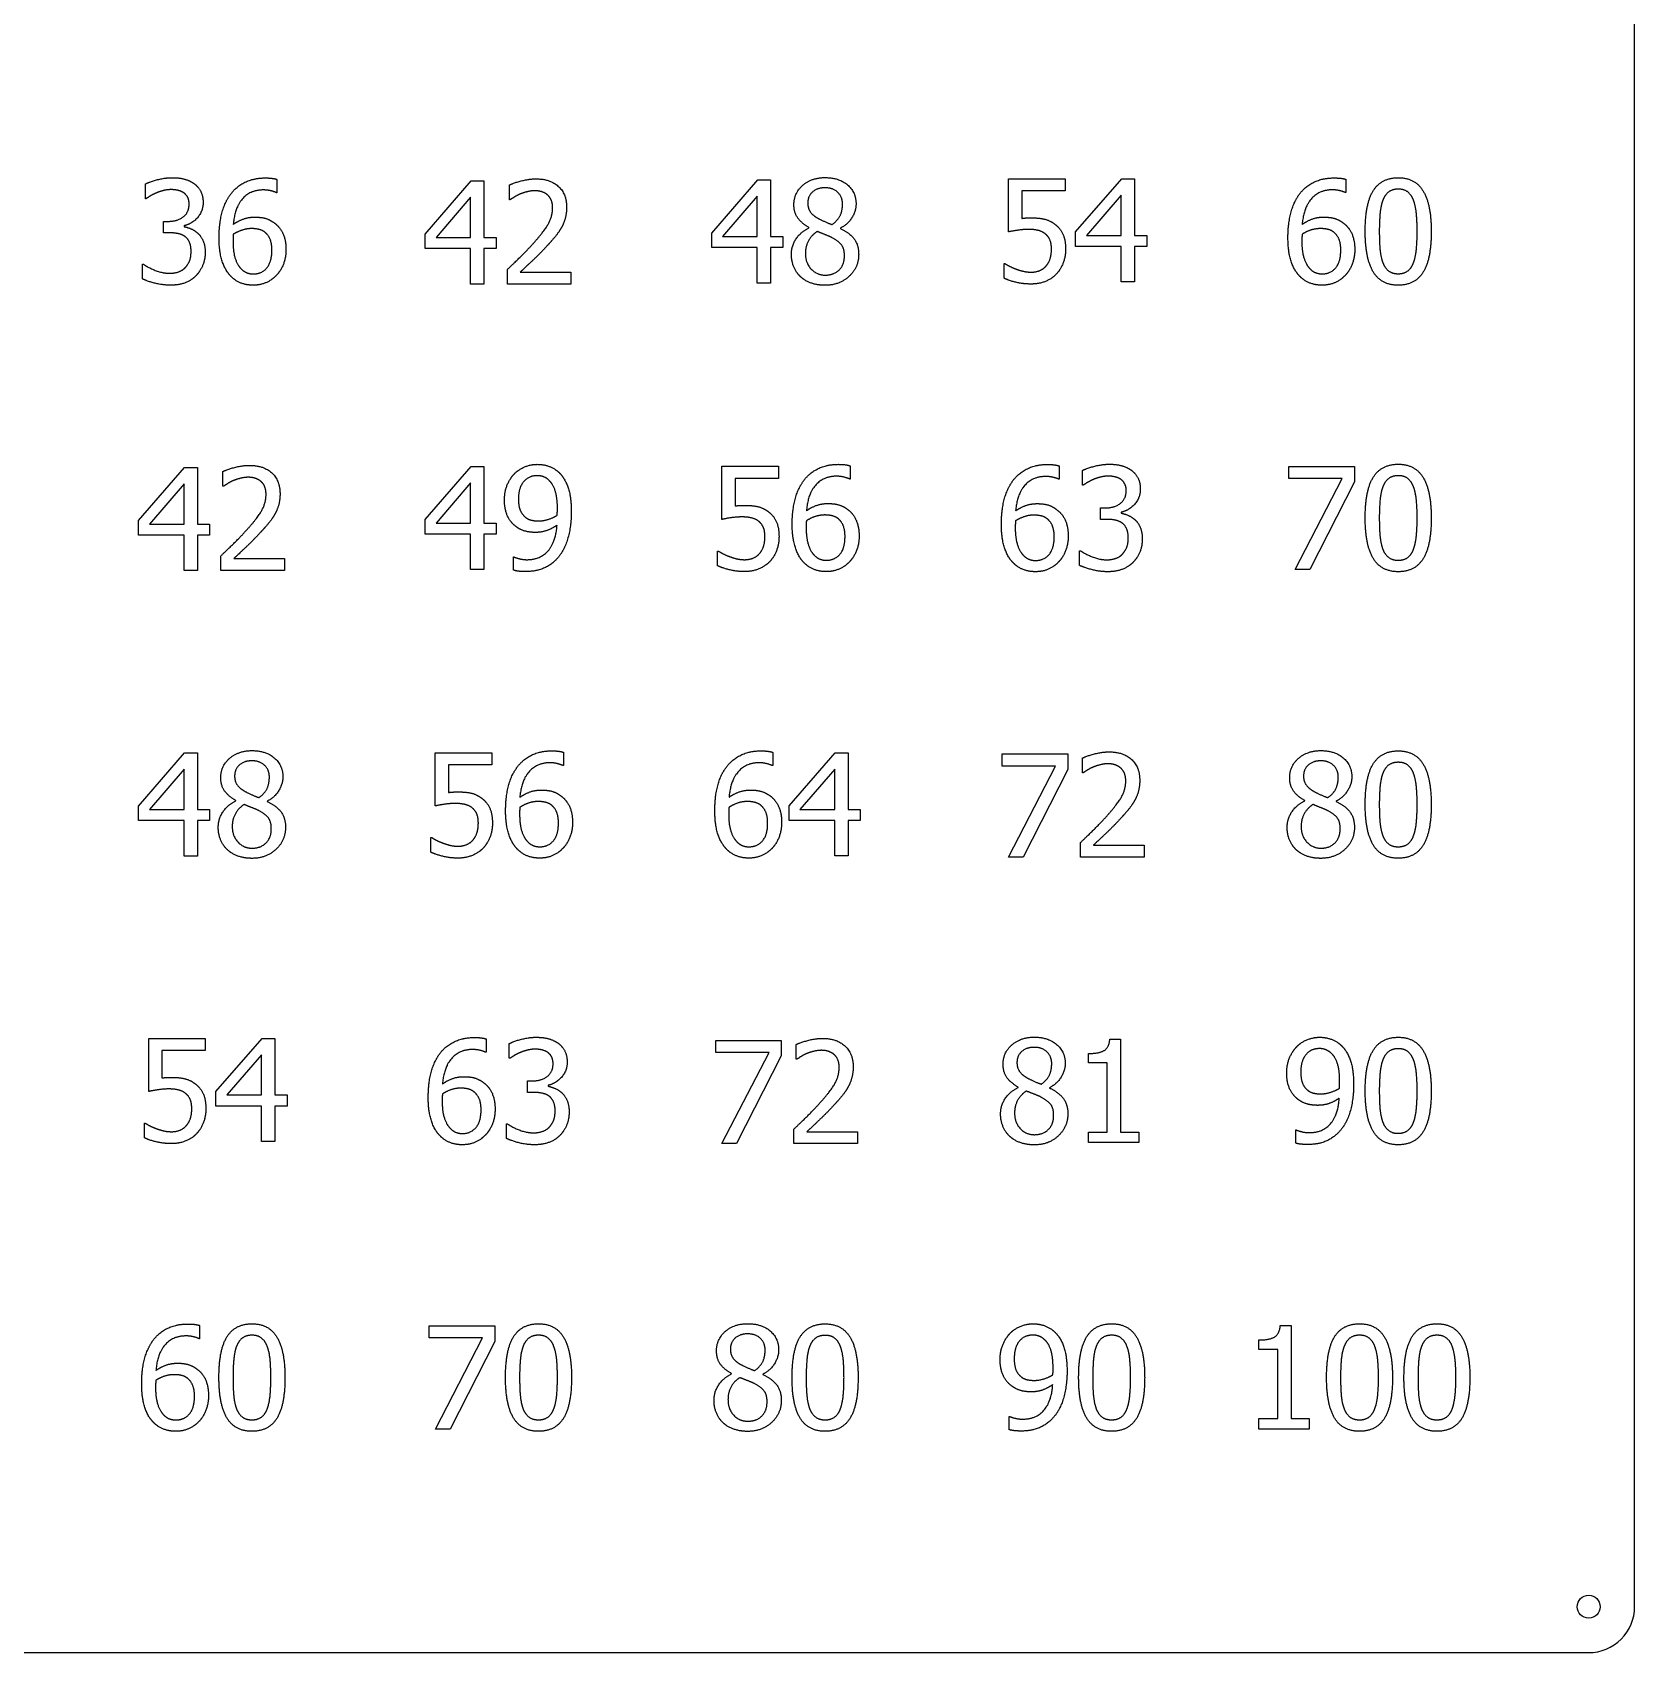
# Model space of a CAD drawing. Header units: millimetres. Extents: x -148 to 148, y -148 to 148.
# Drawn here: x 8.7 to 148.5, y -148.5 to -7.1 of the extents above; entities that cross this region are included whole.
import ezdxf

# ---------------------------------------------------------------- set-up
doc = ezdxf.new("R2010")
doc.units = ezdxf.units.MM

msp = doc.modelspace()

# ---------------------------------------------------------------- linework, layer by layer
for p, q in [((21.96, -24), (21.96, -24.08)), ((76.47, -24.19), (76.47, -24.16)), ((79.21, -24.21), (79.21, -24.24)), ((103.72, -49), (103.72, -49.08)), ((26.47, -74.19), (26.47, -74.16)), ((29.21, -74.21), (29.21, -74.24)), ((119.72, -74.19), (119.72, -74.16)), ((122.46, -74.21), (122.46, -74.24)), ((53.72, -99), (53.72, -99.08)), ((94.72, -99.19), (94.72, -99.16)), ((97.46, -99.21), (97.46, -99.24)), ((69.72, -124.19), (69.72, -124.16)), ((72.46, -124.21), (72.46, -124.24))]:
    msp.add_line(p, q)
msp.add_lwpolyline([(-148.5, 40), (-120.5, 40), (-120.5, -40), (-148.5, -40), (-148.5, -144.5, 0.414214), (-144.5, -148.5), (144.5, -148.5, 0.414214), (148.5, -144.5), (148.5, 144.5, 0.414214), (144.5, 148.5), (-144.5, 148.5, 0.414214), (-148.5, 144.5)], format="xyb", close=True)
for points in [[(18.65, -21.64), (18.58, -21.64), (18.58, -20.36)], [(30.06, -19.96), (30.06, -21.12), (30.01, -21.12)], [(50.41, -21.73), (50.35, -21.73), (50.35, -20.44)], [(93.87, -24.54), (93.87, -19.91), (98.81, -19.91), (98.81, -20.96), (95.03, -20.96), (95.03, -23.36)], [(123.31, -19.95), (123.31, -21.11), (123.26, -21.11)], [(20.68, -24.62), (20.17, -24.62), (20.17, -23.62), (20.57, -23.62)], [(18.33, -28.64), (18.33, -27.36), (18.42, -27.36)], [(51.29, -28.05), (55.71, -28.05), (55.71, -29.09), (50.16, -29.09), (50.16, -27.82)], [(93.5, -28.58), (93.5, -27.31), (93.59, -27.31)], [(68.87, -49.63), (68.87, -44.99), (73.81, -44.99), (73.81, -46.05), (70.03, -46.05), (70.03, -48.45)], [(80.06, -44.95), (80.06, -46.1), (80.01, -46.1)], [(98.31, -44.96), (98.31, -46.12), (98.26, -46.12)], [(25.41, -46.73), (25.35, -46.73), (25.35, -45.44)], [(100.4, -46.64), (100.33, -46.64), (100.33, -45.36)], [(102.43, -49.62), (101.92, -49.62), (101.92, -48.62), (102.32, -48.62)], [(26.29, -53.05), (30.71, -53.05), (30.71, -54.09), (25.16, -54.09), (25.16, -52.82)], [(50.69, -54.05), (50.69, -52.9), (50.75, -52.9)], [(68.5, -53.67), (68.5, -52.39), (68.59, -52.39)], [(100.08, -53.64), (100.08, -52.36), (100.17, -52.36)], [(43.87, -74.63), (43.87, -69.99), (48.81, -69.99), (48.81, -71.05), (45.03, -71.05), (45.03, -73.45)], [(55.06, -69.95), (55.06, -71.1), (55.01, -71.1)], [(73.31, -69.95), (73.31, -71.1), (73.26, -71.1)], [(100.41, -71.73), (100.35, -71.73), (100.35, -70.44)], [(43.5, -78.67), (43.5, -77.39), (43.59, -77.39)], [(101.29, -78.05), (105.71, -78.05), (105.71, -79.09), (100.16, -79.09), (100.16, -77.82)], [(18.87, -99.54), (18.87, -94.91), (23.81, -94.91), (23.81, -95.96), (20.03, -95.96), (20.03, -98.36)], [(48.31, -94.96), (48.31, -96.12), (48.26, -96.12)], [(50.4, -96.64), (50.33, -96.64), (50.33, -95.36)], [(75.41, -96.73), (75.35, -96.73), (75.35, -95.44)], [(102.72, -94.97), (103.66, -94.97), (103.66, -103.08), (105.25, -103.08), (105.25, -104), (100.86, -104), (100.86, -103.08), (102.5, -103.08), (102.5, -97.05), (100.86, -97.05), (100.86, -96.23)], [(52.43, -99.62), (51.92, -99.62), (51.92, -98.62), (52.32, -98.62)], [(18.5, -103.58), (18.5, -102.31), (18.59, -102.31)], [(50.08, -103.64), (50.08, -102.36), (50.17, -102.36)], [(76.29, -103.05), (80.71, -103.05), (80.71, -104.09), (75.16, -104.09), (75.16, -102.82)], [(118.94, -104.05), (118.94, -102.89), (118.99, -102.89)], [(23.31, -119.95), (23.31, -121.11), (23.26, -121.11)], [(117.59, -119.97), (118.53, -119.97), (118.53, -128.08), (120.12, -128.08), (120.12, -129), (115.73, -129), (115.73, -128.08), (117.37, -128.08), (117.37, -122.05), (115.73, -122.05), (115.73, -121.22)], [(93.94, -129.05), (93.94, -127.89), (93.99, -127.89)]]:
    msp.add_lwpolyline(points)
for points in [[(49.19, -26), (48.12, -26), (48.12, -29.09), (46.96, -29.09), (46.96, -26), (42.99, -26), (42.99, -24.73), (47.01, -20.09), (48.12, -20.09), (48.12, -25.03), (49.19, -25.03)], [(74.19, -25.91), (73.12, -25.91), (73.12, -29), (71.96, -29), (71.96, -25.91), (67.99, -25.91), (67.99, -24.64), (72.01, -20), (73.12, -20), (73.12, -24.94), (74.19, -24.94)], [(105.95, -25.81), (104.88, -25.81), (104.88, -28.91), (103.72, -28.91), (103.72, -25.81), (99.74, -25.81), (99.74, -24.54), (103.77, -19.91), (104.88, -19.91), (104.88, -24.84), (105.95, -24.84)], [(43.94, -25.03), (46.96, -25.03), (46.96, -21.52)], [(68.94, -24.94), (71.96, -24.94), (71.96, -21.42)], [(100.69, -24.84), (103.72, -24.84), (103.72, -21.33)], [(17.99, -51), (17.99, -49.73), (22.01, -45.09), (23.12, -45.09), (23.12, -50.03), (24.19, -50.03), (24.19, -51), (23.12, -51), (23.12, -54.09), (21.96, -54.09), (21.96, -51)], [(49.19, -50.91), (48.12, -50.91), (48.12, -54), (46.96, -54), (46.96, -50.91), (42.99, -50.91), (42.99, -49.64), (47.01, -45), (48.12, -45), (48.12, -49.94), (49.19, -49.94)], [(122.99, -46.05), (118.34, -46.05), (118.34, -45), (124.06, -45), (124.06, -46.35), (120.16, -54), (118.88, -54)], [(21.96, -50.03), (21.96, -46.52), (18.94, -50.03)], [(43.94, -49.94), (46.96, -49.94), (46.96, -46.43)], [(24.19, -75.91), (23.12, -75.91), (23.12, -79), (21.96, -79), (21.96, -75.91), (17.99, -75.91), (17.99, -74.64), (22.01, -70), (23.12, -70), (23.12, -74.94), (24.19, -74.94)], [(80.95, -75.9), (79.88, -75.9), (79.88, -78.99), (78.72, -78.99), (78.72, -75.9), (74.74, -75.9), (74.74, -74.63), (78.77, -69.99), (79.88, -69.99), (79.88, -74.93), (80.95, -74.93)], [(97.99, -71.15), (93.34, -71.15), (93.34, -70.09), (99.06, -70.09), (99.06, -71.44), (95.16, -79.09), (93.88, -79.09)], [(18.94, -74.94), (21.96, -74.94), (21.96, -71.42)], [(75.69, -74.93), (78.72, -74.93), (78.72, -71.41)], [(30.95, -100.81), (29.88, -100.81), (29.88, -103.91), (28.72, -103.91), (28.72, -100.81), (24.74, -100.81), (24.74, -99.54), (28.77, -94.91), (29.88, -94.91), (29.88, -99.84), (30.95, -99.84)], [(74.06, -96.44), (70.16, -104.09), (68.88, -104.09), (72.99, -96.15), (68.34, -96.15), (68.34, -95.09), (74.06, -95.09)], [(25.69, -99.84), (28.72, -99.84), (28.72, -96.33)], [(47.99, -121.05), (43.34, -121.05), (43.34, -120), (49.06, -120), (49.06, -121.35), (45.16, -129), (43.88, -129)]]:
    msp.add_lwpolyline(points, close=True)
msp.add_circle((144.5, -144.5), 1)
for points in [[(18.58, -20.36), (18.97, -20.15), (20.32, -19.81), (20.93, -19.81)], [(19.54, -21.14), (19.25, -21.26), (18.82, -21.52), (18.65, -21.64)], [(20.83, -20.85), (20.5, -20.85), (19.85, -21.01), (19.54, -21.14)], [(21.93, -21.13), (21.7, -20.98), (21.15, -20.85), (20.83, -20.85)], [(20.93, -19.81), (21.54, -19.81), (22.45, -20.06), (22.82, -20.32)], [(22.4, -22.11), (22.4, -21.76), (22.14, -21.28), (21.93, -21.13)], [(22.82, -20.32), (23.22, -20.61), (23.62, -21.43), (23.62, -21.98)], [(26, -21.28), (26.48, -20.6), (28.03, -19.83), (29.04, -19.83)], [(28.88, -20.88), (27.76, -20.88), (26.38, -22.39), (26.25, -23.88)], [(30.01, -21.12), (29.85, -21.03), (29.23, -20.88), (28.88, -20.88)], [(29.04, -19.83), (29.34, -19.83), (29.87, -19.89), (30.06, -19.96)], [(50.35, -20.44), (50.72, -20.26), (52.05, -19.91), (52.65, -19.91)], [(52.56, -20.95), (52.24, -20.95), (51.59, -21.11), (51.29, -21.23)], [(53.66, -21.31), (53.45, -21.13), (52.9, -20.95), (52.56, -20.95)], [(52.65, -19.91), (53.91, -19.91), (55.33, -21.24), (55.33, -22.38)], [(75.16, -22.17), (75.16, -21.15), (76.7, -19.8), (77.88, -19.8)], [(77.87, -20.69), (77.21, -20.69), (76.37, -21.41), (76.37, -22.03)], [(79.4, -22.1), (79.4, -21.5), (78.59, -20.69), (77.87, -20.69)], [(77.88, -19.8), (79.1, -19.8), (80.58, -21.08), (80.58, -22.09)], [(119.24, -21.28), (119.73, -20.59), (121.28, -19.83), (122.29, -19.83)], [(122.13, -20.87), (121.01, -20.87), (119.63, -22.39), (119.5, -23.88)], [(123.26, -21.11), (123.09, -21.02), (122.48, -20.87), (122.13, -20.87)], [(122.29, -19.83), (122.59, -19.83), (123.11, -19.89), (123.31, -19.95)], [(125, -24.5), (125, -22.07), (126.41, -19.81), (127.88, -19.81)], [(127.88, -20.81), (127.38, -20.81), (126.73, -21.29), (126.54, -21.76)], [(127.88, -19.81), (129.36, -19.81), (130.76, -22.15), (130.76, -24.5)], [(129.2, -21.75), (129.02, -21.29), (128.39, -20.81), (127.88, -20.81)], [(20.57, -23.62), (21.38, -23.62), (22.4, -22.84), (22.4, -22.11)], [(23.62, -21.98), (23.62, -22.73), (22.65, -23.85), (21.96, -24)], [(25.01, -25.05), (25.01, -23.87), (25.49, -21.98), (26, -21.28)], [(51.29, -21.23), (51.03, -21.33), (50.56, -21.63), (50.41, -21.73)], [(52.33, -25.65), (53.36, -24.52), (54.11, -23.17), (54.11, -22.44)], [(54.11, -22.44), (54.11, -22.06), (53.88, -21.5), (53.66, -21.31)], [(55.33, -22.38), (55.33, -22.91), (55.09, -23.8), (54.87, -24.18)], [(76.47, -24.16), (75.81, -23.77), (75.16, -22.85), (75.16, -22.17)], [(76.37, -22.03), (76.37, -22.47), (76.8, -23.09), (77.24, -23.34)], [(78.5, -23.9), (79.03, -23.5), (79.4, -22.65), (79.4, -22.1)], [(80.58, -22.09), (80.58, -22.69), (79.88, -23.87), (79.21, -24.21)], [(118.26, -25.04), (118.26, -23.87), (118.74, -21.98), (119.24, -21.28)], [(126.54, -21.76), (126.36, -22.22), (126.23, -23.62), (126.23, -24.5)], [(129.53, -24.5), (129.53, -23.57), (129.39, -22.21), (129.2, -21.75)], [(26.25, -23.88), (26.68, -23.58), (27.59, -23.25), (28.12, -23.25)], [(28.12, -23.25), (28.65, -23.25), (29.44, -23.46), (29.87, -23.79)], [(29.87, -23.79), (30.36, -24.16), (30.85, -25.31), (30.85, -26.08)], [(77.24, -23.34), (77.42, -23.44), (78.19, -23.8), (78.5, -23.9)], [(95.03, -23.36), (95.25, -23.33), (95.67, -23.31), (95.85, -23.31)], [(95.85, -23.31), (96.54, -23.31), (97.49, -23.54), (97.93, -23.87)], [(97.93, -23.87), (98.38, -24.21), (98.86, -25.23), (98.86, -26.05)], [(119.5, -23.88), (119.93, -23.58), (120.83, -23.25), (121.37, -23.25)], [(121.37, -23.25), (121.9, -23.25), (122.68, -23.46), (123.11, -23.78)], [(123.11, -23.78), (123.61, -24.15), (124.09, -25.31), (124.09, -26.08)], [(22.03, -24.94), (21.78, -24.76), (21.09, -24.62), (20.68, -24.62)], [(21.96, -24.08), (22.25, -24.14), (22.9, -24.41), (23.17, -24.67)], [(22.57, -26.24), (22.57, -25.75), (22.29, -25.12), (22.03, -24.94)], [(23.17, -24.67), (23.45, -24.92), (23.8, -25.74), (23.8, -26.33)], [(26, -28.37), (25.54, -27.88), (25.01, -26.24), (25.01, -25.05)], [(26.25, -24.75), (26.24, -24.88), (26.23, -25.13), (26.23, -25.32)], [(26.23, -25.32), (26.23, -26.25), (26.59, -27.4), (26.87, -27.69)], [(27.85, -24.25), (27.43, -24.25), (26.64, -24.51), (26.25, -24.75)], [(29.01, -24.57), (28.77, -24.38), (28.17, -24.25), (27.85, -24.25)], [(29.62, -26.13), (29.62, -25.58), (29.33, -24.83), (29.01, -24.57)], [(54.87, -24.18), (54.65, -24.57), (54.01, -25.35), (53.66, -25.72)], [(74.94, -26.51), (74.94, -25.78), (75.73, -24.56), (76.47, -24.19)], [(77.19, -24.5), (76.7, -24.83), (76.16, -25.81), (76.16, -26.43)], [(78.51, -25.06), (78.31, -24.94), (77.62, -24.68), (77.19, -24.5)], [(79.57, -26.61), (79.57, -26.05), (79.13, -25.4), (78.51, -25.06)], [(79.21, -24.24), (80, -24.61), (80.81, -25.66), (80.81, -26.49)], [(95.65, -24.32), (95.15, -24.32), (94.17, -24.48), (93.87, -24.54)], [(97.12, -24.74), (96.87, -24.51), (96.11, -24.32), (95.65, -24.32)], [(97.63, -26.04), (97.63, -25.56), (97.37, -24.94), (97.12, -24.74)], [(119.25, -28.37), (118.78, -27.88), (118.26, -26.24), (118.26, -25.04)], [(119.5, -24.74), (119.49, -24.88), (119.47, -25.12), (119.47, -25.31)], [(119.47, -25.31), (119.47, -26.25), (119.84, -27.39), (120.12, -27.69)], [(121.1, -24.25), (120.68, -24.25), (119.88, -24.5), (119.5, -24.74)], [(122.25, -24.56), (122.01, -24.37), (121.41, -24.25), (121.1, -24.25)], [(122.87, -26.13), (122.87, -25.58), (122.57, -24.82), (122.25, -24.56)], [(127.88, -29.19), (126.4, -29.19), (125, -26.87), (125, -24.5)], [(126.23, -24.5), (126.23, -25.45), (126.35, -26.72), (126.53, -27.22)], [(130.76, -24.5), (130.76, -26.92), (129.35, -29.19), (127.88, -29.19)], [(129.21, -27.24), (129.39, -26.79), (129.53, -25.42), (129.53, -24.5)], [(22.08, -27.64), (22.32, -27.37), (22.57, -26.73), (22.57, -26.24)], [(23.8, -26.33), (23.8, -26.94), (23.38, -27.96), (23, -28.36)], [(27.99, -28.21), (28.72, -28.21), (29.62, -27.17), (29.62, -26.13)], [(30.85, -26.08), (30.85, -26.78), (30.39, -27.95), (30, -28.34)], [(50.16, -27.82), (50.75, -27.26), (51.82, -26.21), (52.33, -25.65)], [(53.66, -25.72), (53.1, -26.34), (51.7, -27.67), (51.29, -28.05)], [(75.72, -28.43), (75.34, -28.07), (74.94, -27.07), (74.94, -26.51)], [(76.16, -26.43), (76.16, -27.24), (77.15, -28.31), (77.89, -28.31)], [(80.81, -26.49), (80.81, -27.64), (79.13, -29.2), (77.88, -29.2)], [(77.89, -28.31), (78.65, -28.31), (79.57, -27.4), (79.57, -26.61)], [(97.17, -27.5), (97.4, -27.24), (97.63, -26.52), (97.63, -26.04)], [(98.86, -26.05), (98.86, -26.7), (98.44, -27.8), (98.06, -28.21)], [(121.24, -28.2), (121.97, -28.2), (122.87, -27.17), (122.87, -26.13)], [(124.09, -26.08), (124.09, -26.77), (123.63, -27.95), (123.25, -28.34)], [(18.42, -27.36), (18.8, -27.64), (20.08, -28.15), (20.71, -28.15)], [(20.71, -28.15), (21.09, -28.15), (21.83, -27.91), (22.08, -27.64)], [(26.87, -27.69), (27.13, -27.98), (27.68, -28.21), (27.99, -28.21)], [(93.59, -27.31), (93.72, -27.41), (94.24, -27.67), (94.56, -27.79)], [(94.56, -27.79), (94.91, -27.91), (95.5, -28.05), (95.88, -28.05)], [(98.06, -28.21), (97.68, -28.62), (96.55, -29.09), (95.85, -29.09)], [(95.88, -28.05), (96.24, -28.05), (96.93, -27.79), (97.17, -27.5)], [(120.12, -27.69), (120.37, -27.98), (120.93, -28.2), (121.24, -28.2)], [(126.53, -27.22), (126.71, -27.68), (127.36, -28.19), (127.88, -28.19)], [(127.88, -28.19), (128.38, -28.19), (129.03, -27.71), (129.21, -27.24)], [(20.79, -29.19), (20.11, -29.19), (18.78, -28.86), (18.33, -28.64)], [(23, -28.36), (22.61, -28.77), (21.5, -29.19), (20.79, -29.19)], [(27.99, -29.19), (27.38, -29.19), (26.38, -28.78), (26, -28.37)], [(30, -28.34), (29.6, -28.76), (28.59, -29.19), (27.99, -29.19)], [(77.88, -29.2), (77.21, -29.2), (76.1, -28.8), (75.72, -28.43)], [(95.85, -29.09), (95.21, -29.09), (93.96, -28.81), (93.5, -28.58)], [(121.23, -29.19), (120.63, -29.19), (119.63, -28.78), (119.25, -28.37)], [(123.25, -28.34), (122.84, -28.76), (121.84, -29.19), (121.23, -29.19)], [(25.35, -45.44), (25.72, -45.26), (27.05, -44.91), (27.65, -44.91)], [(27.65, -44.91), (28.91, -44.91), (30.33, -46.24), (30.33, -47.38)], [(50.75, -45.67), (51.13, -45.27), (52.21, -44.82), (52.77, -44.82)], [(52.77, -44.82), (53.39, -44.82), (54.39, -45.24), (54.77, -45.63)], [(76, -46.27), (76.48, -45.59), (78.03, -44.82), (79.04, -44.82)], [(79.04, -44.82), (79.34, -44.82), (79.87, -44.88), (80.06, -44.95)], [(94.24, -46.28), (94.73, -45.6), (96.28, -44.83), (97.29, -44.83)], [(97.29, -44.83), (97.59, -44.83), (98.11, -44.89), (98.31, -44.96)], [(100.33, -45.36), (100.73, -45.15), (102.07, -44.81), (102.68, -44.81)], [(102.68, -44.81), (103.29, -44.81), (104.2, -45.06), (104.58, -45.32)], [(125, -49.5), (125, -47.07), (126.41, -44.81), (127.88, -44.81)], [(127.88, -44.81), (129.36, -44.81), (130.76, -47.15), (130.76, -49.5)], [(26.29, -46.23), (26.03, -46.33), (25.56, -46.63), (25.41, -46.73)], [(27.56, -45.95), (27.24, -45.95), (26.59, -46.11), (26.29, -46.23)], [(28.66, -46.31), (28.45, -46.13), (27.9, -45.95), (27.56, -45.95)], [(29.11, -47.44), (29.11, -47.06), (28.88, -46.5), (28.66, -46.31)], [(49.91, -47.93), (49.91, -47.24), (50.36, -46.08), (50.75, -45.67)], [(52.76, -45.81), (52.02, -45.81), (51.13, -46.87), (51.13, -47.88)], [(53.89, -46.32), (53.63, -46.02), (53.08, -45.81), (52.76, -45.81)], [(54.53, -48.69), (54.53, -47.78), (54.19, -46.63), (53.89, -46.32)], [(54.77, -45.63), (55.23, -46.13), (55.74, -47.73), (55.74, -48.96)], [(75.01, -50.04), (75.01, -48.86), (75.49, -46.97), (76, -46.27)], [(78.88, -45.86), (77.76, -45.86), (76.38, -47.38), (76.25, -48.87)], [(80.01, -46.1), (79.85, -46.02), (79.23, -45.86), (78.88, -45.86)], [(93.26, -50.05), (93.26, -48.87), (93.74, -46.98), (94.24, -46.28)], [(97.13, -45.88), (96.01, -45.88), (94.63, -47.39), (94.5, -48.88)], [(98.26, -46.12), (98.09, -46.03), (97.48, -45.88), (97.13, -45.88)], [(101.29, -46.14), (101, -46.26), (100.57, -46.52), (100.4, -46.64)], [(102.59, -45.85), (102.26, -45.85), (101.61, -46.01), (101.29, -46.14)], [(103.68, -46.13), (103.45, -45.98), (102.9, -45.85), (102.59, -45.85)], [(104.15, -47.11), (104.15, -46.76), (103.89, -46.28), (103.68, -46.13)], [(104.58, -45.32), (104.97, -45.61), (105.38, -46.43), (105.38, -46.98)], [(127.88, -45.81), (127.38, -45.81), (126.73, -46.29), (126.54, -46.76)], [(129.2, -46.75), (129.02, -46.29), (128.39, -45.81), (127.88, -45.81)], [(27.33, -50.65), (28.36, -49.52), (29.11, -48.17), (29.11, -47.44)], [(30.33, -47.38), (30.33, -47.91), (30.09, -48.8), (29.87, -49.18)], [(50.89, -50.23), (50.4, -49.85), (49.91, -48.72), (49.91, -47.93)], [(51.13, -47.88), (51.13, -48.45), (51.43, -49.18), (51.75, -49.45)], [(102.32, -48.62), (103.13, -48.62), (104.15, -47.84), (104.15, -47.11)], [(105.38, -46.98), (105.38, -47.73), (104.4, -48.85), (103.72, -49)], [(126.54, -46.76), (126.36, -47.22), (126.23, -48.62), (126.23, -49.5)], [(129.53, -49.5), (129.53, -48.57), (129.39, -47.21), (129.2, -46.75)], [(29.87, -49.18), (29.65, -49.57), (29.01, -50.35), (28.66, -50.72)], [(51.75, -49.45), (51.98, -49.63), (52.56, -49.76), (52.89, -49.76)], [(52.89, -49.76), (53.28, -49.76), (54.17, -49.49), (54.5, -49.26)], [(54.5, -49.26), (54.51, -49.18), (54.53, -48.88), (54.53, -48.69)], [(55.74, -48.96), (55.74, -50.08), (55.24, -52.08), (54.75, -52.74)], [(70.65, -49.41), (70.15, -49.41), (69.17, -49.56), (68.87, -49.63)], [(70.03, -48.45), (70.25, -48.42), (70.67, -48.4), (70.85, -48.4)], [(72.12, -49.82), (71.87, -49.6), (71.11, -49.41), (70.65, -49.41)], [(70.85, -48.4), (71.54, -48.4), (72.49, -48.62), (72.93, -48.96)], [(72.93, -48.96), (73.38, -49.29), (73.86, -50.31), (73.86, -51.13)], [(76.25, -48.87), (76.68, -48.57), (77.59, -48.24), (78.12, -48.24)], [(77.85, -49.24), (77.43, -49.24), (76.64, -49.5), (76.25, -49.74)], [(79.01, -49.55), (78.77, -49.37), (78.17, -49.24), (77.85, -49.24)], [(78.12, -48.24), (78.65, -48.24), (79.44, -48.45), (79.87, -48.77)], [(79.87, -48.77), (80.36, -49.15), (80.85, -50.3), (80.85, -51.07)], [(94.5, -48.88), (94.93, -48.58), (95.83, -48.25), (96.37, -48.25)], [(96.1, -49.25), (95.68, -49.25), (94.88, -49.51), (94.5, -49.75)], [(97.25, -49.57), (97.01, -49.38), (96.41, -49.25), (96.1, -49.25)], [(96.37, -48.25), (96.9, -48.25), (97.68, -48.46), (98.11, -48.79)], [(98.11, -48.79), (98.61, -49.16), (99.09, -50.31), (99.09, -51.08)], [(103.72, -49.08), (104, -49.14), (104.65, -49.41), (104.93, -49.67)], [(25.16, -52.82), (25.75, -52.26), (26.82, -51.21), (27.33, -50.65)], [(28.66, -50.72), (28.1, -51.34), (26.7, -52.67), (26.29, -53.05)], [(52.62, -50.76), (52.13, -50.76), (51.3, -50.54), (50.89, -50.23)], [(51.87, -53.14), (53.05, -53.14), (54.4, -51.57), (54.5, -50.13)], [(54.5, -50.13), (54.01, -50.46), (53.14, -50.76), (52.62, -50.76)], [(72.63, -51.12), (72.63, -50.64), (72.37, -50.03), (72.12, -49.82)], [(76, -53.36), (75.54, -52.87), (75.01, -51.23), (75.01, -50.04)], [(76.25, -49.74), (76.24, -49.87), (76.23, -50.12), (76.23, -50.31)], [(76.23, -50.31), (76.23, -51.24), (76.59, -52.38), (76.87, -52.68)], [(79.62, -51.12), (79.62, -50.57), (79.33, -49.82), (79.01, -49.55)], [(94.25, -53.37), (93.78, -52.88), (93.26, -51.24), (93.26, -50.05)], [(94.5, -49.75), (94.49, -49.88), (94.47, -50.13), (94.47, -50.32)], [(94.47, -50.32), (94.47, -51.25), (94.84, -52.4), (95.12, -52.69)], [(97.87, -51.13), (97.87, -50.58), (97.57, -49.83), (97.25, -49.57)], [(103.79, -49.94), (103.53, -49.76), (102.84, -49.62), (102.43, -49.62)], [(104.33, -51.24), (104.33, -50.75), (104.04, -50.12), (103.79, -49.94)], [(104.93, -49.67), (105.2, -49.92), (105.55, -50.74), (105.55, -51.33)], [(127.88, -54.19), (126.4, -54.19), (125, -51.87), (125, -49.5)], [(126.23, -49.5), (126.23, -50.45), (126.35, -51.72), (126.53, -52.22)], [(130.76, -49.5), (130.76, -51.92), (129.35, -54.19), (127.88, -54.19)], [(129.21, -52.24), (129.39, -51.79), (129.53, -50.42), (129.53, -49.5)], [(72.17, -52.59), (72.4, -52.32), (72.63, -51.6), (72.63, -51.12)], [(73.86, -51.13), (73.86, -51.78), (73.44, -52.89), (73.06, -53.3)], [(77.99, -53.19), (78.72, -53.19), (79.62, -52.16), (79.62, -51.12)], [(80.85, -51.07), (80.85, -51.76), (80.39, -52.94), (80, -53.33)], [(96.24, -53.21), (96.97, -53.21), (97.87, -52.17), (97.87, -51.13)], [(99.09, -51.08), (99.09, -51.78), (98.63, -52.95), (98.25, -53.34)], [(103.83, -52.64), (104.07, -52.37), (104.33, -51.73), (104.33, -51.24)], [(105.55, -51.33), (105.55, -51.94), (105.14, -52.96), (104.76, -53.36)], [(126.53, -52.22), (126.71, -52.68), (127.36, -53.19), (127.88, -53.19)], [(127.88, -53.19), (128.38, -53.19), (129.03, -52.71), (129.21, -52.24)], [(50.75, -52.9), (50.9, -52.98), (51.54, -53.14), (51.87, -53.14)], [(54.75, -52.74), (54.23, -53.44), (52.77, -54.18), (51.71, -54.18)], [(70.85, -54.18), (70.21, -54.18), (68.96, -53.89), (68.5, -53.67)], [(68.59, -52.39), (68.72, -52.49), (69.24, -52.76), (69.56, -52.87)], [(69.56, -52.87), (69.91, -53), (70.5, -53.14), (70.88, -53.14)], [(73.06, -53.3), (72.68, -53.7), (71.55, -54.18), (70.85, -54.18)], [(70.88, -53.14), (71.24, -53.14), (71.93, -52.87), (72.17, -52.59)], [(77.99, -54.18), (77.38, -54.18), (76.38, -53.77), (76, -53.36)], [(76.87, -52.68), (77.13, -52.97), (77.68, -53.19), (77.99, -53.19)], [(80, -53.33), (79.6, -53.75), (78.59, -54.18), (77.99, -54.18)], [(96.23, -54.19), (95.63, -54.19), (94.63, -53.78), (94.25, -53.37)], [(95.12, -52.69), (95.37, -52.98), (95.93, -53.21), (96.24, -53.21)], [(98.25, -53.34), (97.84, -53.76), (96.84, -54.19), (96.23, -54.19)], [(102.54, -54.19), (101.86, -54.19), (100.54, -53.86), (100.08, -53.64)], [(100.17, -52.36), (100.55, -52.64), (101.83, -53.15), (102.47, -53.15)], [(102.47, -53.15), (102.84, -53.15), (103.58, -52.91), (103.83, -52.64)], [(104.76, -53.36), (104.36, -53.77), (103.25, -54.19), (102.54, -54.19)], [(51.71, -54.18), (51.47, -54.18), (50.92, -54.13), (50.69, -54.05)], [(25.16, -72.17), (25.16, -71.15), (26.7, -69.8), (27.88, -69.8)], [(27.88, -69.8), (29.1, -69.8), (30.58, -71.08), (30.58, -72.09)], [(51, -71.27), (51.48, -70.59), (53.03, -69.82), (54.04, -69.82)], [(54.04, -69.82), (54.34, -69.82), (54.87, -69.88), (55.06, -69.95)], [(69.24, -71.27), (69.73, -70.59), (71.28, -69.82), (72.29, -69.82)], [(72.29, -69.82), (72.59, -69.82), (73.11, -69.88), (73.31, -69.95)], [(100.35, -70.44), (100.72, -70.26), (102.05, -69.91), (102.65, -69.91)], [(102.65, -69.91), (103.91, -69.91), (105.33, -71.24), (105.33, -72.38)], [(118.41, -72.17), (118.41, -71.15), (119.94, -69.8), (121.12, -69.8)], [(121.12, -69.8), (122.35, -69.8), (123.83, -71.08), (123.83, -72.09)], [(125, -74.51), (125, -72.07), (126.41, -69.82), (127.88, -69.82)], [(127.88, -69.82), (129.36, -69.82), (130.76, -72.15), (130.76, -74.5)], [(27.87, -70.69), (27.21, -70.69), (26.37, -71.41), (26.37, -72.03)], [(26.37, -72.03), (26.37, -72.47), (26.8, -73.09), (27.24, -73.34)], [(29.4, -72.1), (29.4, -71.5), (28.59, -70.69), (27.87, -70.69)], [(30.58, -72.09), (30.58, -72.69), (29.88, -73.87), (29.21, -74.21)], [(50.01, -75.04), (50.01, -73.86), (50.49, -71.97), (51, -71.27)], [(53.88, -70.86), (52.76, -70.86), (51.38, -72.38), (51.25, -73.87)], [(55.01, -71.1), (54.85, -71.02), (54.23, -70.86), (53.88, -70.86)], [(68.26, -75.04), (68.26, -73.86), (68.74, -71.97), (69.24, -71.27)], [(72.13, -70.86), (71.01, -70.86), (69.63, -72.38), (69.5, -73.87)], [(73.26, -71.1), (73.09, -71.02), (72.48, -70.86), (72.13, -70.86)], [(101.29, -71.23), (101.03, -71.33), (100.56, -71.63), (100.41, -71.73)], [(102.56, -70.95), (102.24, -70.95), (101.59, -71.11), (101.29, -71.23)], [(103.66, -71.31), (103.45, -71.13), (102.9, -70.95), (102.56, -70.95)], [(104.11, -72.44), (104.11, -72.06), (103.88, -71.5), (103.66, -71.31)], [(121.12, -70.69), (120.46, -70.69), (119.62, -71.41), (119.62, -72.03)], [(119.62, -72.03), (119.62, -72.47), (120.05, -73.09), (120.48, -73.34)], [(122.65, -72.1), (122.65, -71.5), (121.84, -70.69), (121.12, -70.69)], [(123.83, -72.09), (123.83, -72.69), (123.12, -73.87), (122.46, -74.21)], [(126.54, -71.76), (126.36, -72.22), (126.23, -73.62), (126.23, -74.51)], [(127.88, -70.82), (127.38, -70.82), (126.73, -71.29), (126.54, -71.76)], [(129.2, -71.75), (129.02, -71.29), (128.39, -70.82), (127.88, -70.82)], [(129.53, -74.5), (129.53, -73.57), (129.39, -72.21), (129.2, -71.75)], [(26.47, -74.16), (25.81, -73.77), (25.16, -72.85), (25.16, -72.17)], [(27.24, -73.34), (27.42, -73.44), (28.19, -73.8), (28.5, -73.9)], [(28.5, -73.9), (29.03, -73.5), (29.4, -72.65), (29.4, -72.1)], [(45.03, -73.45), (45.25, -73.42), (45.67, -73.4), (45.85, -73.4)], [(45.85, -73.4), (46.54, -73.4), (47.49, -73.62), (47.93, -73.96)], [(51.25, -73.87), (51.68, -73.57), (52.59, -73.24), (53.12, -73.24)], [(53.12, -73.24), (53.65, -73.24), (54.44, -73.45), (54.87, -73.77)], [(69.5, -73.87), (69.93, -73.57), (70.83, -73.24), (71.37, -73.24)], [(71.37, -73.24), (71.9, -73.24), (72.68, -73.45), (73.11, -73.77)], [(102.33, -75.65), (103.36, -74.52), (104.11, -73.17), (104.11, -72.44)], [(105.33, -72.38), (105.33, -72.91), (105.09, -73.8), (104.87, -74.18)], [(119.72, -74.16), (119.05, -73.77), (118.41, -72.85), (118.41, -72.17)], [(120.48, -73.34), (120.66, -73.44), (121.44, -73.8), (121.75, -73.9)], [(121.75, -73.9), (122.28, -73.5), (122.65, -72.65), (122.65, -72.1)], [(24.94, -76.51), (24.94, -75.78), (25.73, -74.56), (26.47, -74.19)], [(27.19, -74.5), (26.7, -74.83), (26.16, -75.81), (26.16, -76.43)], [(28.51, -75.06), (28.31, -74.94), (27.62, -74.68), (27.19, -74.5)], [(29.21, -74.24), (30, -74.61), (30.81, -75.66), (30.81, -76.49)], [(45.65, -74.41), (45.15, -74.41), (44.17, -74.56), (43.87, -74.63)], [(47.12, -74.82), (46.87, -74.6), (46.11, -74.41), (45.65, -74.41)], [(47.63, -76.12), (47.63, -75.64), (47.37, -75.03), (47.12, -74.82)], [(47.93, -73.96), (48.38, -74.29), (48.86, -75.31), (48.86, -76.13)], [(51.25, -74.74), (51.24, -74.87), (51.23, -75.12), (51.23, -75.31)], [(52.85, -74.24), (52.43, -74.24), (51.64, -74.5), (51.25, -74.74)], [(54.01, -74.55), (53.77, -74.37), (53.17, -74.24), (52.85, -74.24)], [(54.62, -76.12), (54.62, -75.57), (54.33, -74.82), (54.01, -74.55)], [(54.87, -73.77), (55.36, -74.15), (55.85, -75.3), (55.85, -76.07)], [(69.5, -74.74), (69.49, -74.87), (69.47, -75.12), (69.47, -75.31)], [(71.1, -74.24), (70.68, -74.24), (69.88, -74.5), (69.5, -74.74)], [(72.25, -74.55), (72.01, -74.37), (71.41, -74.24), (71.1, -74.24)], [(72.87, -76.12), (72.87, -75.57), (72.57, -74.82), (72.25, -74.55)], [(73.11, -73.77), (73.61, -74.15), (74.09, -75.3), (74.09, -76.07)], [(104.87, -74.18), (104.65, -74.57), (104.01, -75.35), (103.66, -75.72)], [(118.19, -76.51), (118.19, -75.78), (118.97, -74.56), (119.72, -74.19)], [(120.44, -74.5), (119.94, -74.83), (119.41, -75.81), (119.41, -76.43)], [(121.76, -75.06), (121.55, -74.94), (120.87, -74.68), (120.44, -74.5)], [(122.46, -74.24), (123.25, -74.61), (124.06, -75.66), (124.06, -76.49)], [(127.88, -79.19), (126.4, -79.19), (125, -76.88), (125, -74.51)], [(126.23, -74.51), (126.23, -75.46), (126.35, -76.72), (126.53, -77.22)], [(130.76, -74.5), (130.76, -76.92), (129.35, -79.19), (127.88, -79.19)], [(129.21, -77.24), (129.39, -76.8), (129.53, -75.43), (129.53, -74.5)], [(29.57, -76.61), (29.57, -76.05), (29.13, -75.4), (28.51, -75.06)], [(47.17, -77.59), (47.4, -77.32), (47.63, -76.6), (47.63, -76.12)], [(48.86, -76.13), (48.86, -76.78), (48.44, -77.89), (48.06, -78.3)], [(51, -78.36), (50.54, -77.87), (50.01, -76.23), (50.01, -75.04)], [(51.23, -75.31), (51.23, -76.24), (51.59, -77.38), (51.87, -77.68)], [(52.99, -78.19), (53.72, -78.19), (54.62, -77.16), (54.62, -76.12)], [(55.85, -76.07), (55.85, -76.76), (55.39, -77.94), (55, -78.33)], [(69.25, -78.36), (68.78, -77.87), (68.26, -76.23), (68.26, -75.04)], [(69.47, -75.31), (69.47, -76.24), (69.84, -77.38), (70.12, -77.68)], [(71.24, -78.19), (71.97, -78.19), (72.87, -77.16), (72.87, -76.12)], [(74.09, -76.07), (74.09, -76.76), (73.63, -77.94), (73.25, -78.33)], [(100.16, -77.82), (100.75, -77.26), (101.82, -76.21), (102.33, -75.65)], [(103.66, -75.72), (103.1, -76.34), (101.7, -77.67), (101.29, -78.05)], [(122.82, -76.61), (122.82, -76.05), (122.38, -75.4), (121.76, -75.06)], [(25.72, -78.43), (25.34, -78.07), (24.94, -77.07), (24.94, -76.51)], [(26.16, -76.43), (26.16, -77.24), (27.15, -78.31), (27.89, -78.31)], [(30.81, -76.49), (30.81, -77.64), (29.13, -79.2), (27.88, -79.2)], [(27.89, -78.31), (28.65, -78.31), (29.57, -77.4), (29.57, -76.61)], [(43.59, -77.39), (43.72, -77.49), (44.24, -77.76), (44.56, -77.87)], [(45.88, -78.14), (46.24, -78.14), (46.93, -77.87), (47.17, -77.59)], [(51.87, -77.68), (52.13, -77.97), (52.68, -78.19), (52.99, -78.19)], [(70.12, -77.68), (70.37, -77.97), (70.93, -78.19), (71.24, -78.19)], [(118.96, -78.43), (118.59, -78.07), (118.19, -77.07), (118.19, -76.51)], [(119.41, -76.43), (119.41, -77.24), (120.39, -78.31), (121.14, -78.31)], [(124.06, -76.49), (124.06, -77.64), (122.38, -79.2), (121.12, -79.2)], [(121.14, -78.31), (121.9, -78.31), (122.82, -77.4), (122.82, -76.61)], [(126.53, -77.22), (126.71, -77.69), (127.36, -78.19), (127.88, -78.19)], [(127.88, -78.19), (128.38, -78.19), (129.03, -77.72), (129.21, -77.24)], [(27.88, -79.2), (27.21, -79.2), (26.1, -78.8), (25.72, -78.43)], [(45.85, -79.18), (45.21, -79.18), (43.96, -78.89), (43.5, -78.67)], [(44.56, -77.87), (44.91, -78), (45.5, -78.14), (45.88, -78.14)], [(48.06, -78.3), (47.68, -78.7), (46.55, -79.18), (45.85, -79.18)], [(52.99, -79.18), (52.38, -79.18), (51.38, -78.77), (51, -78.36)], [(55, -78.33), (54.6, -78.75), (53.59, -79.18), (52.99, -79.18)], [(71.23, -79.18), (70.63, -79.18), (69.63, -78.77), (69.25, -78.36)], [(73.25, -78.33), (72.84, -78.75), (71.84, -79.18), (71.23, -79.18)], [(121.12, -79.2), (120.45, -79.2), (119.35, -78.8), (118.96, -78.43)], [(44.24, -96.28), (44.73, -95.6), (46.28, -94.83), (47.29, -94.83)], [(47.13, -95.88), (46.01, -95.88), (44.63, -97.39), (44.5, -98.88)], [(48.26, -96.12), (48.09, -96.03), (47.48, -95.88), (47.13, -95.88)], [(47.29, -94.83), (47.59, -94.83), (48.11, -94.89), (48.31, -94.96)], [(50.33, -95.36), (50.73, -95.15), (52.07, -94.81), (52.68, -94.81)], [(52.59, -95.85), (52.26, -95.85), (51.61, -96.01), (51.29, -96.14)], [(53.68, -96.13), (53.45, -95.98), (52.9, -95.85), (52.59, -95.85)], [(52.68, -94.81), (53.29, -94.81), (54.2, -95.06), (54.58, -95.32)], [(54.58, -95.32), (54.97, -95.61), (55.38, -96.43), (55.38, -96.98)], [(75.35, -95.44), (75.72, -95.26), (77.05, -94.91), (77.65, -94.91)], [(77.56, -95.95), (77.24, -95.95), (76.59, -96.11), (76.29, -96.23)], [(78.66, -96.31), (78.45, -96.13), (77.9, -95.95), (77.56, -95.95)], [(77.65, -94.91), (78.91, -94.91), (80.33, -96.24), (80.33, -97.38)], [(93.41, -97.17), (93.41, -96.15), (94.94, -94.8), (96.12, -94.8)], [(96.12, -95.69), (95.46, -95.69), (94.62, -96.41), (94.62, -97.03)], [(96.12, -94.8), (97.35, -94.8), (98.83, -96.08), (98.83, -97.09)], [(97.65, -97.1), (97.65, -96.5), (96.84, -95.69), (96.12, -95.69)], [(100.86, -96.23), (101.79, -96.23), (102.67, -95.7), (102.72, -94.97)], [(118.15, -97.92), (118.15, -97.23), (118.61, -96.08), (119, -95.66)], [(119, -95.66), (119.37, -95.26), (120.46, -94.81), (121.01, -94.81)], [(121.01, -95.8), (120.26, -95.8), (119.38, -96.86), (119.38, -97.87)], [(121.01, -94.81), (121.63, -94.81), (122.64, -95.23), (123.01, -95.62)], [(122.14, -96.31), (121.87, -96.02), (121.33, -95.8), (121.01, -95.8)], [(123.01, -95.62), (123.48, -96.12), (123.99, -97.72), (123.99, -98.96)], [(125, -99.5), (125, -97.07), (126.41, -94.81), (127.88, -94.81)], [(127.88, -95.81), (127.38, -95.81), (126.73, -96.29), (126.54, -96.76)], [(127.88, -94.81), (129.36, -94.81), (130.76, -97.15), (130.76, -99.5)], [(129.2, -96.75), (129.02, -96.29), (128.39, -95.81), (127.88, -95.81)], [(43.26, -100.05), (43.26, -98.87), (43.74, -96.98), (44.24, -96.28)], [(51.29, -96.14), (51, -96.26), (50.57, -96.52), (50.4, -96.64)], [(52.32, -98.62), (53.13, -98.62), (54.15, -97.84), (54.15, -97.11)], [(54.15, -97.11), (54.15, -96.76), (53.89, -96.28), (53.68, -96.13)], [(55.38, -96.98), (55.38, -97.73), (54.4, -98.85), (53.72, -99)], [(76.29, -96.23), (76.03, -96.33), (75.56, -96.63), (75.41, -96.73)], [(77.33, -100.65), (78.36, -99.52), (79.11, -98.17), (79.11, -97.44)], [(79.11, -97.44), (79.11, -97.06), (78.88, -96.5), (78.66, -96.31)], [(80.33, -97.38), (80.33, -97.91), (80.09, -98.8), (79.87, -99.18)], [(94.72, -99.16), (94.05, -98.77), (93.41, -97.85), (93.41, -97.17)], [(94.62, -97.03), (94.62, -97.47), (95.05, -98.09), (95.48, -98.34)], [(96.75, -98.9), (97.28, -98.5), (97.65, -97.65), (97.65, -97.1)], [(98.83, -97.09), (98.83, -97.69), (98.12, -98.87), (97.46, -99.21)], [(122.77, -98.69), (122.77, -97.78), (122.44, -96.62), (122.14, -96.31)], [(126.54, -96.76), (126.36, -97.22), (126.23, -98.62), (126.23, -99.5)], [(129.53, -99.5), (129.53, -98.57), (129.39, -97.21), (129.2, -96.75)], [(20.03, -98.36), (20.25, -98.33), (20.67, -98.31), (20.85, -98.31)], [(20.85, -98.31), (21.54, -98.31), (22.49, -98.54), (22.93, -98.87)], [(22.93, -98.87), (23.38, -99.21), (23.86, -100.23), (23.86, -101.05)], [(44.5, -98.88), (44.93, -98.58), (45.83, -98.25), (46.37, -98.25)], [(46.37, -98.25), (46.9, -98.25), (47.68, -98.46), (48.11, -98.79)], [(48.11, -98.79), (48.61, -99.16), (49.09, -100.31), (49.09, -101.08)], [(95.48, -98.34), (95.66, -98.44), (96.44, -98.8), (96.75, -98.9)], [(119.13, -100.22), (118.65, -99.85), (118.15, -98.72), (118.15, -97.92)], [(119.38, -97.87), (119.38, -98.44), (119.67, -99.18), (119.99, -99.44)], [(122.75, -99.26), (122.76, -99.17), (122.77, -98.87), (122.77, -98.69)], [(123.99, -98.96), (123.99, -100.07), (123.49, -102.07), (123, -102.73)], [(20.65, -99.32), (20.15, -99.32), (19.17, -99.48), (18.87, -99.54)], [(22.12, -99.74), (21.87, -99.51), (21.11, -99.32), (20.65, -99.32)], [(22.63, -101.04), (22.63, -100.56), (22.37, -99.94), (22.12, -99.74)], [(44.25, -103.37), (43.78, -102.88), (43.26, -101.24), (43.26, -100.05)], [(44.5, -99.75), (44.49, -99.88), (44.47, -100.13), (44.47, -100.32)], [(44.47, -100.32), (44.47, -101.25), (44.84, -102.4), (45.12, -102.69)], [(46.1, -99.25), (45.68, -99.25), (44.88, -99.51), (44.5, -99.75)], [(47.25, -99.57), (47.01, -99.38), (46.41, -99.25), (46.1, -99.25)], [(47.87, -101.13), (47.87, -100.58), (47.57, -99.83), (47.25, -99.57)], [(53.79, -99.94), (53.53, -99.76), (52.84, -99.62), (52.43, -99.62)], [(53.72, -99.08), (54, -99.14), (54.65, -99.41), (54.93, -99.67)], [(54.33, -101.24), (54.33, -100.75), (54.04, -100.12), (53.79, -99.94)], [(54.93, -99.67), (55.2, -99.92), (55.55, -100.74), (55.55, -101.33)], [(79.87, -99.18), (79.65, -99.57), (79.01, -100.35), (78.66, -100.72)], [(93.19, -101.51), (93.19, -100.78), (93.97, -99.56), (94.72, -99.19)], [(95.44, -99.5), (94.94, -99.83), (94.41, -100.81), (94.41, -101.43)], [(96.76, -100.06), (96.55, -99.94), (95.87, -99.68), (95.44, -99.5)], [(97.82, -101.61), (97.82, -101.05), (97.38, -100.4), (96.76, -100.06)], [(97.46, -99.24), (98.25, -99.61), (99.06, -100.66), (99.06, -101.49)], [(120.87, -100.75), (120.37, -100.75), (119.55, -100.53), (119.13, -100.22)], [(119.99, -99.44), (120.23, -99.63), (120.8, -99.75), (121.14, -99.75)], [(120.12, -103.13), (121.3, -103.13), (122.65, -101.57), (122.74, -100.12)], [(122.74, -100.12), (122.26, -100.45), (121.39, -100.75), (120.87, -100.75)], [(121.14, -99.75), (121.52, -99.75), (122.41, -99.48), (122.75, -99.26)], [(127.88, -104.19), (126.4, -104.19), (125, -101.87), (125, -99.5)], [(126.23, -99.5), (126.23, -100.45), (126.35, -101.72), (126.53, -102.22)], [(130.76, -99.5), (130.76, -101.92), (129.35, -104.19), (127.88, -104.19)], [(129.21, -102.24), (129.39, -101.79), (129.53, -100.42), (129.53, -99.5)], [(22.17, -102.5), (22.4, -102.24), (22.63, -101.52), (22.63, -101.04)], [(23.86, -101.05), (23.86, -101.7), (23.44, -102.8), (23.06, -103.21)], [(46.24, -103.21), (46.97, -103.21), (47.87, -102.17), (47.87, -101.13)], [(49.09, -101.08), (49.09, -101.78), (48.63, -102.95), (48.25, -103.34)], [(53.83, -102.64), (54.07, -102.37), (54.33, -101.73), (54.33, -101.24)], [(55.55, -101.33), (55.55, -101.94), (55.14, -102.96), (54.76, -103.36)], [(75.16, -102.82), (75.75, -102.26), (76.82, -101.21), (77.33, -100.65)], [(78.66, -100.72), (78.1, -101.34), (76.7, -102.67), (76.29, -103.05)], [(93.96, -103.43), (93.59, -103.07), (93.19, -102.07), (93.19, -101.51)], [(94.41, -101.43), (94.41, -102.24), (95.39, -103.31), (96.14, -103.31)], [(99.06, -101.49), (99.06, -102.64), (97.38, -104.2), (96.12, -104.2)], [(96.14, -103.31), (96.9, -103.31), (97.82, -102.4), (97.82, -101.61)], [(18.59, -102.31), (18.72, -102.41), (19.24, -102.67), (19.56, -102.79)], [(19.56, -102.79), (19.91, -102.91), (20.5, -103.05), (20.88, -103.05)], [(20.88, -103.05), (21.24, -103.05), (21.93, -102.79), (22.17, -102.5)], [(45.12, -102.69), (45.37, -102.98), (45.93, -103.21), (46.24, -103.21)], [(50.17, -102.36), (50.55, -102.64), (51.83, -103.15), (52.47, -103.15)], [(52.47, -103.15), (52.84, -103.15), (53.58, -102.91), (53.83, -102.64)], [(118.99, -102.89), (119.15, -102.98), (119.79, -103.13), (120.12, -103.13)], [(123, -102.73), (122.48, -103.43), (121.02, -104.17), (119.96, -104.17)], [(126.53, -102.22), (126.71, -102.68), (127.36, -103.19), (127.88, -103.19)], [(127.88, -103.19), (128.38, -103.19), (129.03, -102.71), (129.21, -102.24)], [(20.85, -104.09), (20.21, -104.09), (18.96, -103.81), (18.5, -103.58)], [(23.06, -103.21), (22.68, -103.62), (21.55, -104.09), (20.85, -104.09)], [(46.23, -104.19), (45.63, -104.19), (44.63, -103.78), (44.25, -103.37)], [(48.25, -103.34), (47.84, -103.76), (46.84, -104.19), (46.23, -104.19)], [(52.54, -104.19), (51.86, -104.19), (50.54, -103.86), (50.08, -103.64)], [(54.76, -103.36), (54.36, -103.77), (53.25, -104.19), (52.54, -104.19)], [(96.12, -104.2), (95.45, -104.2), (94.35, -103.8), (93.96, -103.43)], [(119.96, -104.17), (119.72, -104.17), (119.17, -104.12), (118.94, -104.05)], [(19.24, -121.28), (19.73, -120.59), (21.28, -119.83), (22.29, -119.83)], [(22.29, -119.83), (22.59, -119.83), (23.11, -119.89), (23.31, -119.95)], [(25, -124.5), (25, -122.07), (26.41, -119.81), (27.88, -119.81)], [(27.88, -119.81), (29.36, -119.81), (30.76, -122.15), (30.76, -124.5)], [(50, -124.5), (50, -122.07), (51.41, -119.81), (52.88, -119.81)], [(52.88, -119.81), (54.36, -119.81), (55.76, -122.15), (55.76, -124.5)], [(68.41, -122.17), (68.41, -121.15), (69.94, -119.8), (71.12, -119.8)], [(71.12, -119.8), (72.35, -119.8), (73.83, -121.08), (73.83, -122.09)], [(75, -124.51), (75, -122.07), (76.41, -119.82), (77.88, -119.82)], [(77.88, -119.82), (79.36, -119.82), (80.76, -122.15), (80.76, -124.5)], [(94, -120.66), (94.37, -120.26), (95.46, -119.81), (96.01, -119.81)], [(96.01, -119.81), (96.63, -119.81), (97.64, -120.23), (98.01, -120.62)], [(100, -124.5), (100, -122.07), (101.41, -119.81), (102.88, -119.81)], [(102.88, -119.81), (104.36, -119.81), (105.76, -122.15), (105.76, -124.5)], [(115.73, -121.22), (116.66, -121.22), (117.53, -120.7), (117.59, -119.97)], [(121.63, -124.5), (121.63, -122.07), (123.03, -119.81), (124.51, -119.81)], [(124.51, -119.81), (125.99, -119.81), (127.38, -122.15), (127.38, -124.5)], [(128.38, -124.5), (128.38, -122.07), (129.79, -119.81), (131.26, -119.81)], [(131.26, -119.81), (132.74, -119.81), (134.13, -122.15), (134.13, -124.5)], [(18.26, -125.04), (18.26, -123.87), (18.74, -121.98), (19.24, -121.28)], [(22.13, -120.87), (21.01, -120.87), (19.63, -122.39), (19.5, -123.88)], [(23.26, -121.11), (23.09, -121.02), (22.48, -120.87), (22.13, -120.87)], [(27.88, -120.81), (27.38, -120.81), (26.73, -121.29), (26.54, -121.76)], [(29.2, -121.75), (29.02, -121.29), (28.39, -120.81), (27.88, -120.81)], [(52.88, -120.81), (52.38, -120.81), (51.73, -121.29), (51.54, -121.76)], [(54.2, -121.75), (54.02, -121.29), (53.39, -120.81), (52.88, -120.81)], [(71.12, -120.69), (70.46, -120.69), (69.62, -121.41), (69.62, -122.03)], [(72.65, -122.1), (72.65, -121.5), (71.84, -120.69), (71.12, -120.69)], [(77.88, -120.82), (77.38, -120.82), (76.73, -121.29), (76.54, -121.76)], [(79.2, -121.75), (79.02, -121.29), (78.39, -120.82), (77.88, -120.82)], [(93.15, -122.92), (93.15, -122.23), (93.61, -121.08), (94, -120.66)], [(96.01, -120.8), (95.26, -120.8), (94.38, -121.86), (94.38, -122.87)], [(97.14, -121.31), (96.87, -121.02), (96.33, -120.8), (96.01, -120.8)], [(97.77, -123.69), (97.77, -122.78), (97.44, -121.62), (97.14, -121.31)], [(98.01, -120.62), (98.48, -121.12), (98.99, -122.72), (98.99, -123.96)], [(102.88, -120.81), (102.38, -120.81), (101.73, -121.29), (101.54, -121.76)], [(104.2, -121.75), (104.02, -121.29), (103.39, -120.81), (102.88, -120.81)], [(124.51, -120.81), (124, -120.81), (123.35, -121.29), (123.17, -121.76)], [(125.83, -121.75), (125.65, -121.29), (125.01, -120.81), (124.51, -120.81)], [(131.26, -120.81), (130.76, -120.81), (130.11, -121.29), (129.92, -121.76)], [(132.58, -121.75), (132.4, -121.29), (131.76, -120.81), (131.26, -120.81)], [(26.54, -121.76), (26.36, -122.22), (26.23, -123.62), (26.23, -124.5)], [(29.53, -124.5), (29.53, -123.57), (29.39, -122.21), (29.2, -121.75)], [(51.54, -121.76), (51.36, -122.22), (51.23, -123.62), (51.23, -124.5)], [(54.53, -124.5), (54.53, -123.57), (54.39, -122.21), (54.2, -121.75)], [(69.72, -124.16), (69.05, -123.77), (68.41, -122.85), (68.41, -122.17)], [(69.62, -122.03), (69.62, -122.47), (70.05, -123.09), (70.48, -123.34)], [(71.75, -123.9), (72.28, -123.5), (72.65, -122.65), (72.65, -122.1)], [(73.83, -122.09), (73.83, -122.69), (73.12, -123.87), (72.46, -124.21)], [(76.54, -121.76), (76.36, -122.22), (76.23, -123.62), (76.23, -124.51)], [(79.53, -124.5), (79.53, -123.57), (79.39, -122.21), (79.2, -121.75)], [(94.13, -125.22), (93.65, -124.85), (93.15, -123.72), (93.15, -122.92)], [(94.38, -122.87), (94.38, -123.44), (94.67, -124.18), (94.99, -124.44)], [(101.54, -121.76), (101.36, -122.22), (101.23, -123.62), (101.23, -124.5)], [(104.53, -124.5), (104.53, -123.57), (104.39, -122.21), (104.2, -121.75)], [(123.17, -121.76), (122.98, -122.22), (122.85, -123.62), (122.85, -124.5)], [(126.16, -124.5), (126.16, -123.57), (126.01, -122.21), (125.83, -121.75)], [(129.92, -121.76), (129.74, -122.22), (129.61, -123.62), (129.61, -124.5)], [(132.91, -124.5), (132.91, -123.57), (132.76, -122.21), (132.58, -121.75)], [(19.5, -123.88), (19.93, -123.58), (20.83, -123.25), (21.37, -123.25)], [(21.1, -124.25), (20.68, -124.25), (19.88, -124.5), (19.5, -124.74)], [(22.25, -124.56), (22.01, -124.37), (21.41, -124.25), (21.1, -124.25)], [(21.37, -123.25), (21.9, -123.25), (22.68, -123.46), (23.11, -123.78)], [(23.11, -123.78), (23.61, -124.15), (24.09, -125.31), (24.09, -126.08)], [(68.19, -126.51), (68.19, -125.78), (68.97, -124.56), (69.72, -124.19)], [(70.48, -123.34), (70.66, -123.44), (71.44, -123.8), (71.75, -123.9)], [(72.46, -124.24), (73.25, -124.61), (74.06, -125.66), (74.06, -126.49)], [(96.14, -124.75), (96.52, -124.75), (97.41, -124.48), (97.75, -124.26)], [(97.75, -124.26), (97.76, -124.17), (97.77, -123.87), (97.77, -123.69)], [(98.99, -123.96), (98.99, -125.07), (98.49, -127.07), (98, -127.73)], [(19.25, -128.37), (18.78, -127.88), (18.26, -126.24), (18.26, -125.04)], [(19.5, -124.74), (19.49, -124.88), (19.47, -125.12), (19.47, -125.31)], [(19.47, -125.31), (19.47, -126.25), (19.84, -127.39), (20.12, -127.69)], [(22.87, -126.13), (22.87, -125.58), (22.57, -124.82), (22.25, -124.56)], [(27.88, -129.19), (26.4, -129.19), (25, -126.87), (25, -124.5)], [(26.23, -124.5), (26.23, -125.45), (26.35, -126.72), (26.53, -127.22)], [(30.76, -124.5), (30.76, -126.92), (29.35, -129.19), (27.88, -129.19)], [(29.21, -127.24), (29.39, -126.79), (29.53, -125.42), (29.53, -124.5)], [(52.88, -129.19), (51.4, -129.19), (50, -126.87), (50, -124.5)], [(51.23, -124.5), (51.23, -125.45), (51.35, -126.72), (51.53, -127.22)], [(55.76, -124.5), (55.76, -126.92), (54.35, -129.19), (52.88, -129.19)], [(54.21, -127.24), (54.39, -126.79), (54.53, -125.42), (54.53, -124.5)], [(70.44, -124.5), (69.94, -124.83), (69.41, -125.81), (69.41, -126.43)], [(71.76, -125.06), (71.55, -124.94), (70.87, -124.68), (70.44, -124.5)], [(72.82, -126.61), (72.82, -126.05), (72.38, -125.4), (71.76, -125.06)], [(77.88, -129.19), (76.4, -129.19), (75, -126.88), (75, -124.51)], [(76.23, -124.51), (76.23, -125.46), (76.35, -126.72), (76.53, -127.22)], [(80.76, -124.5), (80.76, -126.92), (79.35, -129.19), (77.88, -129.19)], [(79.21, -127.24), (79.39, -126.8), (79.53, -125.43), (79.53, -124.5)], [(95.87, -125.75), (95.37, -125.75), (94.55, -125.53), (94.13, -125.22)], [(94.99, -124.44), (95.23, -124.63), (95.8, -124.75), (96.14, -124.75)], [(95.12, -128.13), (96.3, -128.13), (97.65, -126.57), (97.74, -125.12)], [(97.74, -125.12), (97.26, -125.45), (96.39, -125.75), (95.87, -125.75)], [(102.88, -129.19), (101.4, -129.19), (100, -126.87), (100, -124.5)], [(101.23, -124.5), (101.23, -125.45), (101.35, -126.72), (101.53, -127.22)], [(105.76, -124.5), (105.76, -126.92), (104.35, -129.19), (102.88, -129.19)], [(104.21, -127.24), (104.39, -126.79), (104.53, -125.42), (104.53, -124.5)], [(124.51, -129.19), (123.02, -129.19), (121.63, -126.87), (121.63, -124.5)], [(122.85, -124.5), (122.85, -125.45), (122.97, -126.72), (123.16, -127.22)], [(127.38, -124.5), (127.38, -126.92), (125.97, -129.19), (124.51, -129.19)], [(125.83, -127.24), (126.01, -126.79), (126.16, -125.42), (126.16, -124.5)], [(131.26, -129.19), (129.77, -129.19), (128.38, -126.87), (128.38, -124.5)], [(129.61, -124.5), (129.61, -125.45), (129.72, -126.72), (129.91, -127.22)], [(134.13, -124.5), (134.13, -126.92), (132.73, -129.19), (131.26, -129.19)], [(132.59, -127.24), (132.76, -126.79), (132.91, -125.42), (132.91, -124.5)], [(21.24, -128.2), (21.97, -128.2), (22.87, -127.17), (22.87, -126.13)], [(24.09, -126.08), (24.09, -126.77), (23.63, -127.95), (23.25, -128.34)], [(26.53, -127.22), (26.71, -127.68), (27.36, -128.19), (27.88, -128.19)], [(51.53, -127.22), (51.71, -127.68), (52.36, -128.19), (52.88, -128.19)], [(68.96, -128.43), (68.59, -128.07), (68.19, -127.07), (68.19, -126.51)], [(69.41, -126.43), (69.41, -127.24), (70.39, -128.31), (71.14, -128.31)], [(74.06, -126.49), (74.06, -127.64), (72.38, -129.2), (71.12, -129.2)], [(71.14, -128.31), (71.9, -128.31), (72.82, -127.4), (72.82, -126.61)], [(76.53, -127.22), (76.71, -127.69), (77.36, -128.19), (77.88, -128.19)], [(101.53, -127.22), (101.71, -127.68), (102.36, -128.19), (102.88, -128.19)], [(123.16, -127.22), (123.33, -127.68), (123.98, -128.19), (124.51, -128.19)], [(129.91, -127.22), (130.09, -127.68), (130.74, -128.19), (131.26, -128.19)], [(21.23, -129.19), (20.63, -129.19), (19.63, -128.78), (19.25, -128.37)], [(20.12, -127.69), (20.37, -127.98), (20.93, -128.2), (21.24, -128.2)], [(23.25, -128.34), (22.84, -128.76), (21.84, -129.19), (21.23, -129.19)], [(27.88, -128.19), (28.38, -128.19), (29.03, -127.71), (29.21, -127.24)], [(52.88, -128.19), (53.38, -128.19), (54.03, -127.71), (54.21, -127.24)], [(71.12, -129.2), (70.45, -129.2), (69.35, -128.8), (68.96, -128.43)], [(77.88, -128.19), (78.38, -128.19), (79.03, -127.72), (79.21, -127.24)], [(93.99, -127.89), (94.15, -127.98), (94.79, -128.13), (95.12, -128.13)], [(98, -127.73), (97.48, -128.43), (96.02, -129.17), (94.96, -129.17)], [(102.88, -128.19), (103.38, -128.19), (104.03, -127.71), (104.21, -127.24)], [(124.51, -128.19), (125, -128.19), (125.65, -127.71), (125.83, -127.24)], [(131.26, -128.19), (131.76, -128.19), (132.41, -127.71), (132.59, -127.24)], [(94.96, -129.17), (94.72, -129.17), (94.17, -129.12), (93.94, -129.05)]]:
    msp.add_open_spline(points, degree=2)

doc.saveas('drawing.dxf')
